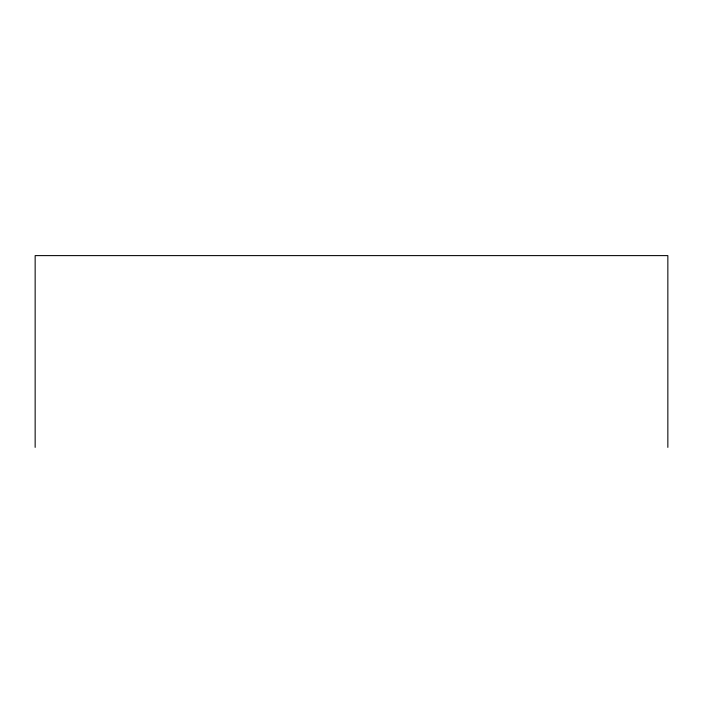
<?xml version="1.0" encoding="UTF-8"?>
<svg xmlns="http://www.w3.org/2000/svg" width="703" height="703" viewBox="0 0 703 703"><rect width="100%" height="100%" fill="white"/><g stroke="black" fill="none" stroke-linecap="round" stroke-linejoin="round"><path stroke-width="1.05" d="M667.85 447.389L667.85 255.611L35.15 255.611L35.15 447.389"/></g></svg>
